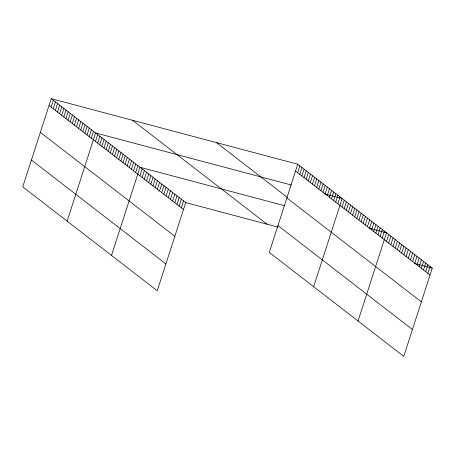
<?xml version="1.0" encoding="UTF-8"?>
<svg xmlns="http://www.w3.org/2000/svg" width="455" height="455" viewBox="0 0 455 455"><rect width="100%" height="100%" fill="white"/><g stroke="black" fill="none" stroke-linecap="round" stroke-linejoin="round"><path stroke-width="0.68" d="M51.233 98.655L22.75 186.846L157.237 290.768L185.72 202.577L51.233 98.655L297.763 164.232L432.25 268.154L403.767 356.345L269.28 252.423L297.763 164.232M51.131 107.158L53.349 100.288M53.241 108.79L55.459 101.92M55.356 110.423L57.575 103.552M57.467 112.055L59.685 105.19M59.582 113.693L61.8 106.823M61.692 115.325L63.916 108.455M63.808 116.958L66.026 110.087M65.924 118.59L68.142 111.72M68.034 120.222L70.252 113.352M70.15 121.855L72.368 114.984M72.26 123.487L74.484 116.616M74.375 125.125L76.594 118.254M76.491 126.757L78.709 119.887M78.601 128.39L80.819 121.519M80.717 130.022L82.935 123.151M82.827 131.654L85.045 124.784M84.943 133.287L87.161 126.416M87.053 134.919L89.277 128.048M89.169 136.557L91.387 129.686M91.284 138.189L93.502 131.319M67.13 221.141L95.613 132.951L291.456 185.043M95.51 141.454L97.728 134.583M97.62 143.086L99.838 136.216M99.736 144.718L101.954 137.848M101.846 146.351L104.07 139.48M103.962 147.989L106.18 141.118M106.078 149.621L108.296 142.751M108.188 151.253L110.406 144.383M110.303 152.886L112.522 146.015M112.413 154.518L114.632 147.648M114.529 156.15L116.747 149.28M116.639 157.783L118.863 150.912M118.755 159.415L120.973 152.55M120.871 161.053L123.089 154.182M122.981 162.685L125.199 155.815M125.097 164.318L127.315 157.447M127.207 165.95L129.425 159.079M129.322 167.582L131.541 160.712M131.432 169.214L133.656 162.344M133.548 170.847L135.766 163.982M135.664 172.485L137.882 165.614M111.509 255.431L139.992 167.247L284.54 205.694M139.952 175.801L142.17 168.93M142.131 177.478L144.349 170.608M144.309 179.162L146.527 172.291M146.487 180.845L148.705 173.975M148.66 182.529L150.884 175.658M150.838 184.212L153.056 177.342M153.017 185.896L155.235 179.025M155.195 187.574L157.413 180.709M157.373 189.257L159.591 182.387M159.551 190.941L161.77 184.07M161.724 192.624L163.948 185.754M163.902 194.308L166.12 187.437M166.081 195.991L168.299 189.121M168.259 197.669L170.477 190.804M170.437 199.353L172.655 192.482M172.616 201.036L174.834 194.166M174.788 202.72L177.012 195.849M176.967 204.403L179.185 197.533M179.145 206.087L181.363 199.216M181.323 207.77L183.541 200.9M297.661 172.735L299.879 165.865M299.771 174.367L301.989 167.497M301.887 176L304.105 169.129M303.997 177.632L306.221 170.762M306.113 179.27L308.331 172.399M308.228 180.902L310.447 174.032M310.338 182.535L312.557 175.664M312.454 184.167L314.672 177.296M314.564 185.799L316.782 178.929M316.68 187.432L318.898 180.561M318.79 189.064L321.014 182.193M320.906 190.702L323.124 183.831M323.022 192.334L325.24 185.464M325.132 193.966L327.35 187.096M327.247 195.599L329.465 188.728M329.357 197.231L331.576 190.361M331.473 198.863L333.691 191.993M333.583 200.496L335.807 193.625M335.699 202.128L337.917 195.263M337.815 203.766L340.033 196.896M313.66 286.713L342.143 198.528L324.62 193.864M342.041 207.031L344.259 200.16M344.151 208.663L346.374 201.792M346.266 210.295L348.485 203.425M348.382 211.928L350.6 205.057M350.492 213.56L352.71 206.695M352.608 215.198L354.826 208.327M354.718 216.83L356.936 209.96M356.834 218.463L359.052 211.592M358.944 220.095L361.168 213.224M361.06 221.727L363.278 214.857M363.175 223.359L365.393 216.489M365.285 224.992L367.503 218.121M367.401 226.63L369.619 219.759M369.511 228.262L371.729 221.392M371.627 229.894L373.845 223.024M373.737 231.527L375.961 224.656M375.853 233.159L378.071 226.289M377.968 234.791L380.187 227.921M380.079 236.424L382.297 229.553M382.194 238.062L384.412 231.191M358.039 321.008L386.522 232.823L369.005 228.16M386.483 241.377L388.701 234.507M388.661 243.055L390.879 236.185M390.839 244.739L393.057 237.868M393.018 246.422L395.236 239.552M395.19 248.106L397.414 241.235M397.369 249.789L399.587 242.919M399.547 251.473L401.765 244.602M401.725 253.151L403.943 246.28M403.903 254.834L406.122 247.964M406.082 256.518L408.3 249.647M408.254 258.201L410.478 251.331M410.433 259.885L412.651 253.014M412.611 261.568L414.829 254.698M414.789 263.246L417.007 256.375M416.968 264.929L419.186 258.059M419.146 266.613L421.364 259.742M421.324 268.296L423.542 261.426M423.497 269.98L425.715 263.109M425.675 271.663L427.893 264.793M427.854 273.341L430.072 266.476M185.72 202.577L278.033 227.136M414.727 263.496L432.25 268.154M295.545 171.103L430.032 275.025M216.409 142.591L287.207 197.299M286.877 197.936L421.364 301.864M277.948 225.583L412.435 329.511M132.587 120.296L267.074 224.218M49.015 105.526L183.501 209.448M40.347 132.359L174.834 236.287M31.418 160.006L165.904 263.934"/></g></svg>
